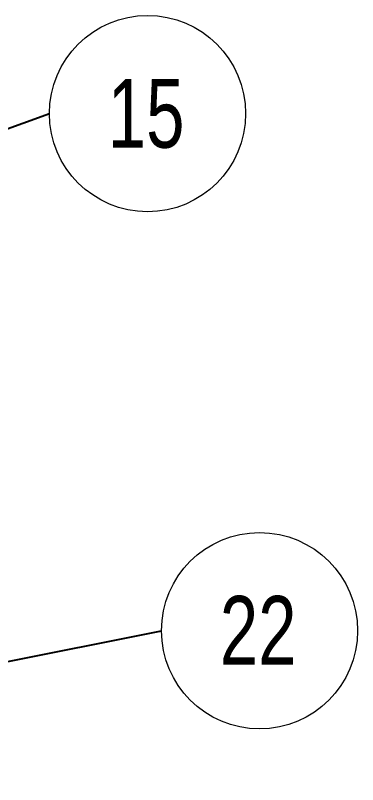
# Model space of a CAD drawing. Header units: millimetres. Extents: x 2 to 1186, y 2 to 838.
# Drawn here: x 191.49 to 208.92, y 402.05 to 441.18 of the extents above; entities that cross this region are included whole.
import ezdxf

# ---------------------------------------------------------------- set-up
doc = ezdxf.new("R2010")
doc.units = ezdxf.units.MM
doc.styles.add('SLDTEXTSTYLE0', font='TXT', dxfattribs={"width": 0.75})
doc.dimstyles.new('SLDDIMSTYLE0', dxfattribs={"dimtxt": 0.18, "dimasz": 1.44, "dimexe": 0, "dimexo": 0.0625, "dimgap": 0, "dimtad": 0, "dimtih": 1, "dimtoh": 1, "dimdec": 0, "dimrnd": 1e-09, "dimzin": 0, "dimdsep": 46, "dimtxsty": 'Standard', "dimblk1": 'DOT', "dimblk2": 'DOT', "dimsah": 1, "dimcen": 0.09, "dimadec": 0, "dimazin": 0, "dimtfac": 1.44, "dimtdec": 0, "dimtofl": 0, "dimtmove": 0, "dimatfit": 3, "dimldrblk": 'DOT', "dimfxl": 1, "dimfrac": 2, "dimtolj": 1, "dimtzin": 0, "dimarcsym": 0})

# ---------------------------------------------------------------- blocks, each defined once
blk = doc.blocks.new('SW_NOTE_0_44')
at = {"color": 0, "linetype": 'Continuous', "lineweight": 0}
blk.add_circle((4.994, 0), 4.994, dxfattribs=at)
at = {"color": 0, "linetype": 'Continuous', "lineweight": 0, "insert": (4.923, 1.765), "char_height": 3.5, "attachment_point": 2, "style": 'SLDTEXTSTYLE0'}
blk.add_mtext('15', dxfattribs=at)
blk = doc.blocks.new('_Dot')
at = {"color": 0, "linetype": 'ByBlock', "lineweight": -2}
blk.add_line((-0.5, 0), (-1, 0), dxfattribs=at)
at = {"color": 0, "linetype": 'ByBlock', "const_width": 0.5}
blk.add_lwpolyline([(-0.25, 0, 1), (0.25, 0, 1)], format="xyb", close=True, dxfattribs=at)
blk = doc.blocks.new('SW_NOTE_0_46')
at = {"color": 0, "linetype": 'Continuous', "lineweight": 0}
blk.add_circle((4.994, 0), 4.994, dxfattribs=at)
at = {"color": 0, "linetype": 'Continuous', "lineweight": 0, "insert": (4.923, 1.765), "char_height": 3.5, "attachment_point": 2, "style": 'SLDTEXTSTYLE0'}
blk.add_mtext('22', dxfattribs=at)

msp = doc.modelspace()

# ---------------------------------------------------------------- block references
at = {"color": 7, "linetype": 'Continuous', "lineweight": 0}
for name, p in [('SW_NOTE_0_44', (193.228, 436.186)), ('SW_NOTE_0_46', (198.935, 409.884))]:
    msp.add_blockref(name, p, dxfattribs=at)

# ---------------------------------------------------------------- leaders
for points in [[(156.862, 423.02), (193.228, 436.186)], [(163.278, 402.775), (198.935, 409.884)]]:
    msp.add_leader(points, dimstyle='SLDDIMSTYLE0', dxfattribs=at)

doc.saveas('drawing.dxf')
